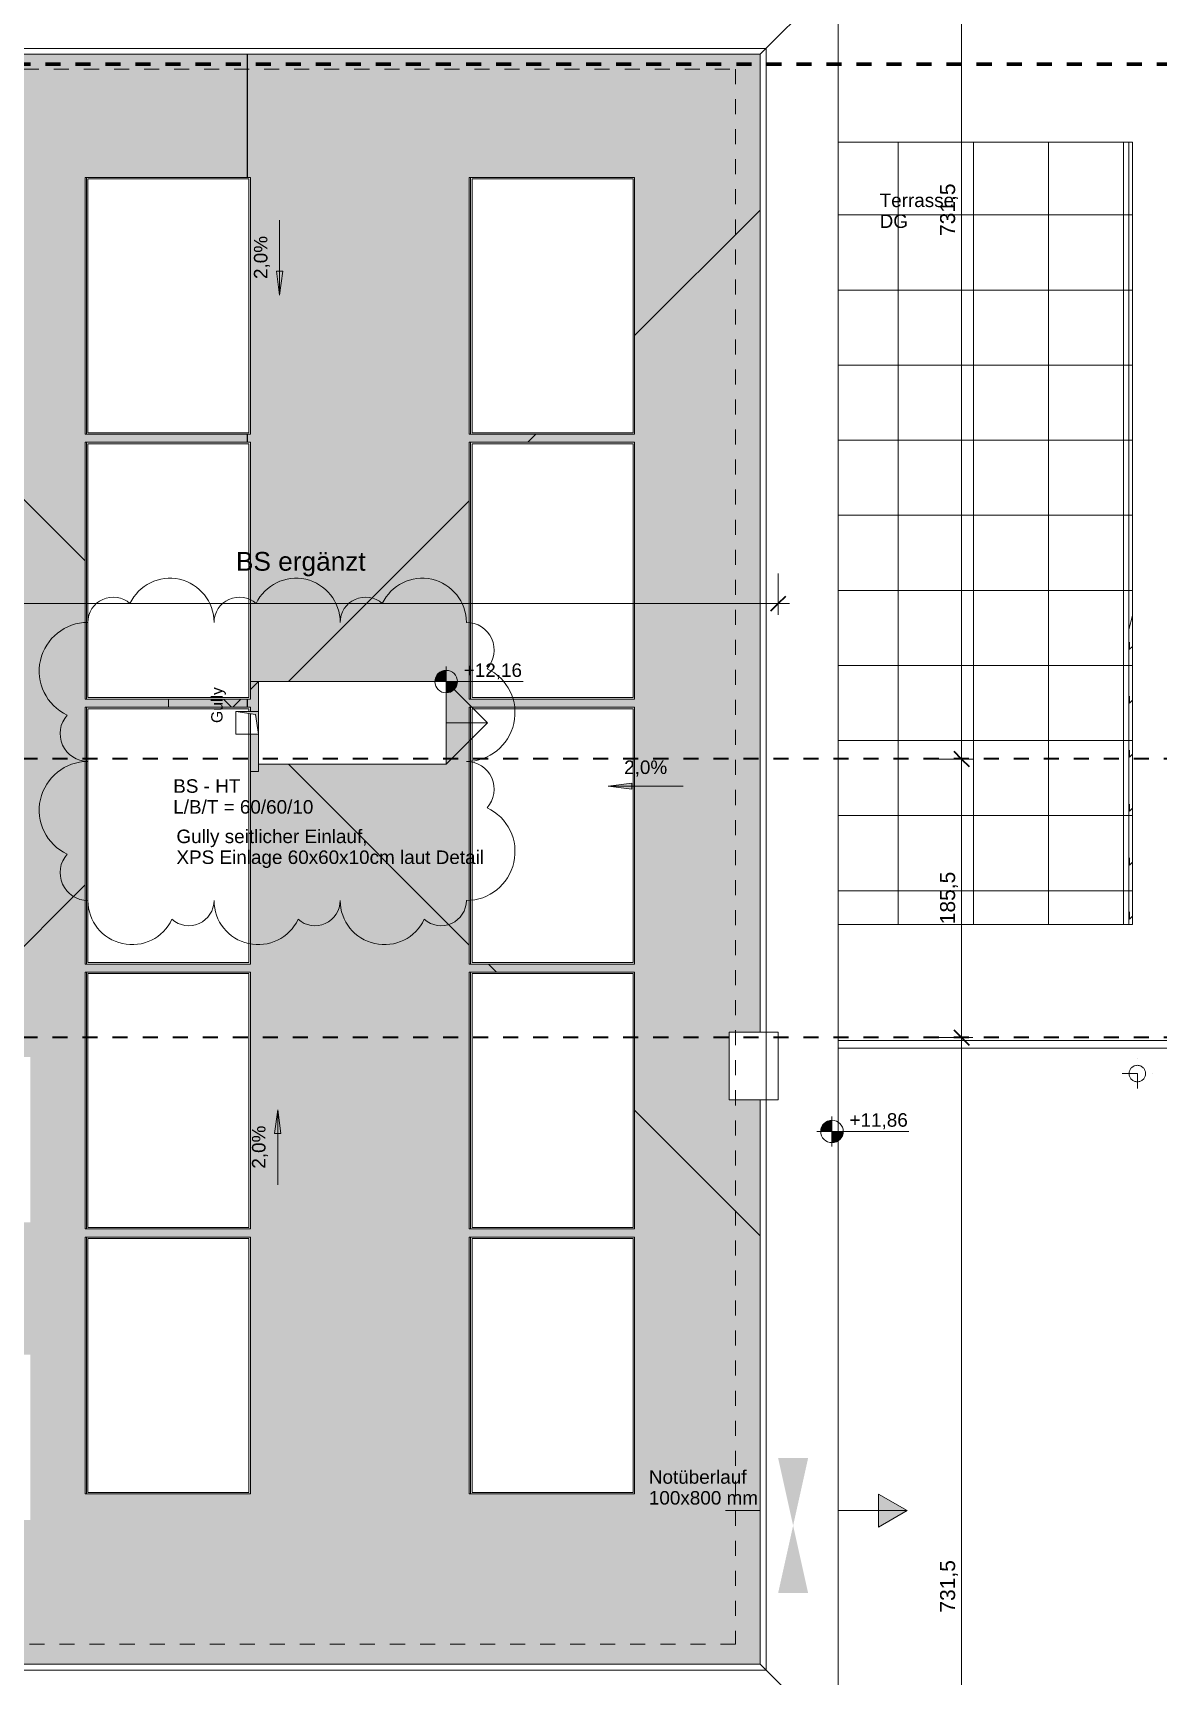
# Model space of a CAD drawing. Header units: metres. Extents: x 3.3 to 48.5, y 58.8 to 100.4.
# Drawn here: x 34.12 to 41.61, y 74.14 to 85.08 of the extents above; entities that cross this region are included whole.
import ezdxf

# ---------------------------------------------------------------- set-up
doc = ezdxf.new("R2010")
doc.units = ezdxf.units.M
for name, pattern in [('Achse', [0.009, 0.005, -0.002, 0, -0.002]), ('Strich Punkt', [0.015875, 0.00635, -0.004763, 0, -0.004763]), ('Strich Punkt Mittel', [0.015875, 0.00635, -0.004763, 0, -0.004763]), ('Verdeckt', [0.003, 0.002, -0.001]), ('Verdeckt Unten', [0.005, 0.003, -0.002])]:
    doc.linetypes.add(name, pattern=pattern)
for name, color, linetype, lineweight in [('A-DETL-GENF_', 92, 'Continuous', 13), ('A-ROOF-PATT', 132, 'Continuous', 13), ('A_2D', 7, 'Continuous', 5), ('A_Bemassung-50_', 4, 'Continuous', 9), ('A_Bemassung_', 4, 'Continuous', 9), ('A_Beschriftung_', 7, 'Continuous', 9), ('A_Bodenschlitz', 7, 'Continuous', 5), ('A_Dach', 7, 'Continuous', 13), ('A_Decken', 8, 'Continuous', 13), ('A_Durchbruch_', 7, 'Continuous', 5), ('A_Gelaender', 7, 'Continuous', 13), ('A_Raeume', 7, 'Continuous', 13), ('A_Raeume_', 7, 'Continuous', 5), ('A_Raster_', 1, 'Continuous', 9), ('A_Waende', 7, 'Continuous', 13), ('G-ANNO-DIMS_', 111, 'Continuous', 9), ('G-ANNO-REVC-IDEN_', 71, 'Continuous', 9), ('G-ANNO-REVC_', 71, 'Continuous', 9), ('G-ANNO-SYMB_', 111, 'Continuous', 9), ('P-PIPE', 3, 'Continuous', 5), ('P-PIPE-CNTR', 3, 'Continuous', 5), ('Text', 250, 'Continuous', 9)]:
    doc.layers.add(name, color=color, linetype=linetype, lineweight=lineweight)
doc.styles.add('Arial_1', font='arial.ttf', dxfattribs={"height": 0.09})
doc.styles.add('Arial_3', font='arial.ttf', dxfattribs={"height": 0.1})
doc.styles.add('Arial_4', font='arial.ttf', dxfattribs={"height": 0.075})
doc.styles.add('Arial_5', font='arial.ttf', dxfattribs={"height": 0.125})
doc.dimstyles.new('WGA-Bemaßung', dxfattribs={"dimscale": 0.3048, "dimtxt": 0.102026, "dimasz": 0.328084, "dimexe": 0.246063, "dimexo": 0.0625, "dimgap": 0.04101, "dimtad": 1, "dimdec": 1, "dimlfac": 100, "dimrnd": 0.5, "dimdsep": 46, "dimtxsty": 'Arial_3', "dimblk1": 'OBLIQUE', "dimblk2": 'OBLIQUE', "dimsah": 1, "dimcen": 0.09, "dimdle": 0.246063, "dimazin": 2, "dimtfac": 1, "dimtdec": 4, "dimtix": 1, "dimtmove": 0, "dimatfit": 3, "dimfxl": 0.656168, "dimfxlon": 1, "dimtvp": 1, "dimtolj": 1, "dimtzin": 0, "dimarcsym": 2})
pattern_1 = [(228.007, (0.18288, 0.31209), (-2.0318916186, -2.2854183216), [0.03417, -3.383]), (184.969, (0.16002, 0.28669), (3.0484561691, 0.2540019391), [0.05864, -5.805]), (132.516, (0.1016, 0.28162), (2.5403073697, -2.7937891523), [0.04134, -4.093]), (267.273, (0.00254, 0.21813), (0.253996185, 5.0786668393), [0.05339, -5.286]), (292.838, (0, 0.1648), (-1.2698527249, 3.0470029274), [0.05235, -5.183]), (357.274, (0.02032, 0.11655), (-5.07967014, 0.2539551053), [0.0534, -5.287]), (37.689, (0.07366, 0.11401), (-3.3023081407, -2.5397638277), [0.07061, -6.991]), (72.252, (0.12954, 0.15718), (1.778005175, 5.5869097272), [0.06666, -6.599]), (121.435, (0.14986, 0.22067), (-2.0322483687, 3.3017026713), [0.05357, -5.304]), (175.237, (0.12192, 0.26638), (2.793562267, -0.253928434), [0.06117, -2.997]), (222.392, (0.06096, 0.27146), (-3.04766884196, -2.7931589737), [0.0791, -7.831]), (138.82, (0.254, 0.21559), (-1.777671267, 1.5233964025), [0.027, -2.673]), (171.471, (0.23368, 0.23336), (3.3021888525, -0.5079247348), [0.05137, -5.085]), (224.994, (0.18288, 0.24098), (1.7e-06, -0.25395033), [0.03592, -0.32326]), (203.194, (0.1651, 0.27146), (1.269649148, 0.507732472), [0.01934, -1.915]), (291.805, (0.14732, 0.26384), (-0.25399169, 0.761853061), [0.02735, -1.34]), (30.959, (0.15748, 0.23844), (0.762001806, 0.507900117), [0.04443, -1.437]), (161.569, (0.19558, 0.2613), (0.50799946, -0.25394648), [0.03213, -0.77107]), (16.386, (0, 0.26384), (2.5402409495, 0.7618958376), [0.04501, -4.456]), (70.343, (0.04318, 0.27654), (-1.0158409634, -2.7930526678), [0.03775, -3.738]), (293.203, (0.19558, 0.31209), (-0.507931902, 1.269569378), [0.03868, -1.895]), (343.614, (0.21082, 0.27654), (-2.5402409495, 0.7618958376), [0.04501, -4.456]), (339.448, (0, 0.10639), (-1.269562447, 0.507723815), [0.0434, -2.127]), (294.779, (0.04064, 0.09115), (-1.270170545, 2.793875891), [0.03636, -3.6]), (66.797, (0.19812, 0.05814), (0.507931902, 1.269569378), [0.03868, -1.895]), (17.351, (0.21336, 0.09369), (-3.3023008244, -1.015905403), [0.04258, -4.215]), (69.44, (0.07366, 0.05814), (-0.507910437, -1.269488031), [0.0217, -2.148]), (101.312, (0.18288, 0.05814), (-0.25401686, 1.015909677), [0.01295, -1.282]), (165.966, (0.18034, 0.07084), (0.762001095, -0.25395347), [0.05236, -0.99489]), (186.008, (0.12954, 0.08353), (2.540368142, 0.2539986755), [0.04853, -4.804]), (303.695, (0.15748, 0.21559), (-0.25399657, 0.50789492), [0.03663, -0.87906]), (353.159, (0.1778, 0.18511), (4.3182463913, -0.5078916343), [0.06396, -6.332]), (60.941, (0.2413, 0.1775), (-1.015812906, -1.777341202), [0.02615, -2.589]), (90, (0.254, 0.20035), (-0.254, 0.25395), [0.01524, -0.23871]), (120.261, (0.12446, 0.09115), (1.015775651, -1.7772852853), [0.03528, -3.493]), (48.007, (0.10668, 0.12163), (2.0318916186, 2.2854183216), [0.06834, -3.349]), (0, (0.1524, 0.17242), (0.254, 0.25395), [0.06604, -0.18796]), (325.31, (0.21844, 0.17242), (-2.5398141737, 1.7775269018), [0.04016, -3.976]), (254.052, (0.25146, 0.14956), (-0.253856876, -1.015327533), [0.03698, -1.812]), (207.641, (0.2413, 0.11401), (-4.8256903689, -2.5392983613), [0.06021, -5.961]), (175.427, (0.18796, 0.08607), (-3.3022641056, 0.2539653403), [0.0637, -6.307])]

# ---------------------------------------------------------------- blocks, each defined once
blk = doc.blocks.new('Typ des oberen Holms - Oberer Geländerholm_Innen_-3634387-263_PP_DDS_BT1')
at = {"layer": 'A_Gelaender', "lineweight": 5}
for p, q in [((39.483, 78.37), (42.433, 78.37)), ((42.433, 78.37), (42.433, 78.32)), ((42.433, 78.32), (39.483, 78.32))]:
    blk.add_line(p, q, dxfattribs=at)
blk = doc.blocks.new('Typ des oberen Holms - Oberer Geländerholm_Innen_-V9-263_PP_DDS_BT1')
at = {"layer": 'A_Gelaender', "lineweight": 5}
for p, q in [((39.483, 78.37), (42.433, 78.37)), ((42.433, 78.37), (42.433, 78.32)), ((39.483, 78.32), (42.433, 78.32))]:
    blk.add_line(p, q, dxfattribs=at)
blk = doc.blocks.new('Allg_Sollarkollektor - Allg_Sollarkollektor-8320967-263_PP_DDS_BT1')
at = {"layer": 'A_2D', "lineweight": 13}
for p, q in [((-0.855, 0.555), (-0.855, -0.537)), ((0.855, 0.555), (-0.855, 0.555)), ((0.855, -0.537), (0.855, 0.555)), ((-0.845, 0.545), (-0.845, -0.527)), ((0.845, 0.545), (-0.845, 0.545)), ((-0.845, 0.545), (0.845, 0.545)), ((-0.845, -0.527), (-0.845, 0.545)), ((0.845, -0.527), (0.845, 0.545)), ((0.845, 0.545), (0.845, -0.527)), ((-0.855, -0.537), (0.855, -0.537)), ((-0.855, -0.537), (-0.855, -0.546)), ((0.855, -0.546), (-0.855, -0.546)), ((-0.845, -0.527), (0.845, -0.527)), ((0.845, -0.527), (-0.845, -0.527)), ((0.855, -0.537), (0.855, -0.546))]:
    blk.add_line(p, q, dxfattribs=at)
blk = doc.blocks.new('Basiswand _ Attika_BLE_0340_0100 - ___-7444911-263_PP_DDS_BT1')
at = {"layer": 'A_Waende'}
for q in [(11.363, 74.218), (39.483, 73.698)]:
    blk.add_line((38.963, 74.218), q, dxfattribs=at)
blk = doc.blocks.new('Basiswand _ Attika_BLE_0340_0100 - ___-7444921-263_PP_DDS_BT1')
at = {"layer": 'A_Waende'}
for p, q in [((38.963, 84.938), (39.483, 85.458)), ((39.483, 85.458), (39.483, 73.698)), ((38.963, 84.938), (38.963, 78.425)), ((38.963, 77.975), (38.963, 74.218)), ((39.483, 73.698), (38.963, 74.218))]:
    blk.add_line(p, q, dxfattribs=at)
blk = doc.blocks.new('Basiswand _ Attika_BLE_0340_0100 - ___-7444952-263_PP_DDS_BT1')
at = {"layer": 'A_Waende'}
for p in [(39.483, 85.458), (11.363, 84.938)]:
    blk.add_line(p, (38.963, 84.938), dxfattribs=at)
blk = doc.blocks.new('Allg_Bodendurchbruch_Schatten - Bodendurchbruch_Schatten-V19-263_PP_DDS_BT1')
at = {"layer": 'A-DETL-GENF_'}
blk.add_hatch(color=256, dxfattribs=at).paths.add_polyline_path([(0.075, 0.075), (-0.075, 0.075), (-0.075, -0.075), (-0.056, 0.056), (0.059, 0.073)])
for p, q in [((0.075, 0.075), (-0.075, 0.075)), ((-0.075, 0.075), (-0.075, -0.075)), ((-0.075, -0.075), (-0.056, 0.056)), ((-0.056, 0.056), (0.075, 0.075))]:
    blk.add_line(p, q, dxfattribs=at)
at = {"layer": 'A_2D', "lineweight": 13}
for p, q in [((-0.075, -0.075), (-0.075, 0.075)), ((-0.075, 0.075), (0.075, 0.075)), ((0.075, 0.075), (0.075, -0.075)), ((0.075, -0.075), (-0.075, -0.075))]:
    blk.add_line(p, q, dxfattribs=at)
at = {"layer": 'A_Durchbruch_'}
for p, q in [((0.075, 0.075), (-0.075, 0.075)), ((-0.075, 0.075), (-0.075, -0.075)), ((0.075, -0.075), (0.075, 0.075)), ((-0.075, -0.075), (0.075, -0.075))]:
    blk.add_line(p, q, dxfattribs=at)
blk = doc.blocks.new('Allg_Sollarkollektor - Allg_Sollarkollektor-V24-263_PP_DDS_BT1')
at = {"layer": 'A_2D', "lineweight": 13}
for p, q in [((-0.855, 0.555), (-0.855, -0.537)), ((-0.826, 0.555), (-0.855, 0.555)), ((0.855, 0.555), (-0.812, 0.555)), ((0.855, -0.537), (0.855, 0.555)), ((-0.845, 0.545), (-0.845, -0.527)), ((-0.826, 0.545), (-0.845, 0.545)), ((-0.845, 0.545), (-0.826, 0.545)), ((-0.845, -0.527), (-0.845, 0.545)), ((0.845, 0.545), (-0.813, 0.545)), ((-0.813, 0.545), (0.845, 0.545)), ((0.845, -0.527), (0.845, 0.545)), ((0.845, 0.545), (0.845, -0.527)), ((-0.855, -0.537), (0.855, -0.537)), ((-0.855, -0.537), (-0.855, -0.546)), ((0.855, -0.546), (-0.855, -0.546)), ((-0.845, -0.527), (0.845, -0.527)), ((0.845, -0.527), (-0.845, -0.527)), ((0.855, -0.537), (0.855, -0.546))]:
    blk.add_line(p, q, dxfattribs=at)
blk = doc.blocks.new('Allg_WD_rechteckig - Bau-11864576-263_PP_DDS_BT1')
at = {"layer": 'A-DETL-GENF_'}
for points in [[(0.125, 0.08), (0.125, -0.1), (0.575, 0), (0.125, 0.1)], [(0.575, 0), (1.025, -0.1), (1.025, 0.1), (0.737, 0.036)]]:
    blk.add_hatch(color=256, dxfattribs=at).paths.add_polyline_path(points)
blk = doc.blocks.new('Allg_Notueberlauf_rechteckig1 - Allg_Notueberlauf_rechteckig 100x600-10978406-263_PP_DDS_BT1')
at = {"layer": 'A-DETL-GENF_'}
blk.add_hatch(color=256, dxfattribs=at).paths.add_polyline_path([(39.752, 75.13), (39.943, 75.24), (39.752, 75.35)])
for p, q in [((39.752, 75.13), (39.752, 75.35)), ((39.752, 75.35), (39.943, 75.24)), ((38.732, 75.24), (38.963, 75.24)), ((39.483, 75.24), (39.943, 75.24)), ((39.943, 75.24), (39.752, 75.13))]:
    blk.add_line(p, q, dxfattribs=at)
blk = doc.blocks.new('Allg_BS - HKLS-V40-263_PP_DDS_BT1')
at = {"layer": 'A_Bodenschlitz'}
for p, q in [((0.247, 0.178), (0.301, 0.232)), ((0.247, 0.232), (0.301, 0.232)), ((-0.299, 0.061), (-0.299, 0.115)), ((0.13, 0.061), (0.184, 0.115)), ((0.301, -0.318), (0.301, -0.368)), ((0.301, -0.368), (0.247, -0.368))]:
    blk.add_line(p, q, dxfattribs=at)
blk = doc.blocks.new('Höhenkoten - 018-55641-263_PP_DDS_BT1')
at = {"layer": 'G-ANNO-DIMS_'}
h = blk.add_hatch(color=256, dxfattribs=at)
edge = h.paths.add_edge_path()
edge.add_line((0, 0), (0, -0.0015))
edge.add_arc((0, 0), 0.0015, 180, 270, ccw=False)
edge.add_line((-0.0015, 0), (0, 0))
h = blk.add_hatch(color=256, dxfattribs=at)
edge = h.paths.add_edge_path()
edge.add_line((0, 0), (0, 0.0015))
edge.add_arc((0, 0), 0.0015, 0, 90, ccw=False)
edge.add_line((0.0015, 0), (0, 0))
for p, q in [((-0.002, 0), (0.01024, 0)), ((0, 0), (0, 0.002)), ((0, 0), (0, -0.002))]:
    blk.add_line(p, q, dxfattribs=at)
blk.add_circle((0, 0), 0.0015, dxfattribs=at)
blk = doc.blocks.new('DIMBLOCK18-263_PP_DDS_BT1')
at = {"layer": 'A_Bemassung-50_', "transparency": 16777216}
for p, q in [((40.304, 78.39), (40.104, 78.39)), ((40.304, 71.003), (40.304, 78.39)), ((40.304, 78.39), (40.379, 78.39)), ((40.304, 71.078), (40.104, 71.078)), ((40.304, 71.078), (40.379, 71.078))]:
    blk.add_line(p, q, dxfattribs=at)
at = {"layer": 'A_Bemassung-50_', "lineweight": 35, "transparency": 16777216}
for p, q in [((40.304, 78.39), (40.254, 78.44)), ((40.304, 78.39), (40.354, 78.34)), ((40.304, 71.078), (40.254, 71.128)), ((40.304, 71.078), (40.354, 71.028))]:
    blk.add_line(p, q, dxfattribs=at)
at = {"layer": 'A_Bemassung-50_', "color": 0, "transparency": 16777216, "insert": (40.161, 74.561), "char_height": 0.1, "width": 0.41627, "attachment_point": 1, "rotation": 90, "line_spacing_factor": 0.941778, "style": 'Arial_3'}
blk.add_mtext('731,5', dxfattribs=at)
blk = doc.blocks.new('_Oblique')
at = {"color": 0, "linetype": 'ByBlock', "lineweight": -2}
blk.add_line((-0.5, -0.5), (0.5, 0.5), dxfattribs=at)
blk = doc.blocks.new('DIMBLOCK19-263_PP_DDS_BT1')
at = {"layer": 'A_Bemassung-50_', "transparency": 16777216}
for p, q in [((40.304, 80.245), (40.104, 80.245)), ((40.304, 78.39), (40.304, 80.245)), ((40.304, 80.245), (40.379, 80.245)), ((40.304, 78.39), (40.104, 78.39)), ((40.304, 78.39), (40.379, 78.39))]:
    blk.add_line(p, q, dxfattribs=at)
at = {"layer": 'A_Bemassung-50_', "lineweight": 35, "transparency": 16777216}
for p, q in [((40.304, 80.245), (40.254, 80.295)), ((40.304, 80.245), (40.354, 80.195)), ((40.304, 78.39), (40.254, 78.44)), ((40.304, 78.39), (40.354, 78.34))]:
    blk.add_line(p, q, dxfattribs=at)
at = {"layer": 'A_Bemassung-50_', "color": 0, "transparency": 16777216, "insert": (40.161, 79.145), "char_height": 0.1, "width": 0.41627, "attachment_point": 1, "rotation": 90, "line_spacing_factor": 0.941778, "style": 'Arial_3'}
blk.add_mtext('185,5', dxfattribs=at)
blk = doc.blocks.new('DIMBLOCK20-263_PP_DDS_BT1')
at = {"layer": 'A_Bemassung-50_', "transparency": 16777216}
for p, q in [((40.304, 87.558), (40.104, 87.558)), ((40.304, 80.245), (40.304, 87.633)), ((40.304, 87.558), (40.379, 87.558)), ((40.304, 80.245), (40.104, 80.245)), ((40.304, 80.245), (40.379, 80.245))]:
    blk.add_line(p, q, dxfattribs=at)
at = {"layer": 'A_Bemassung-50_', "lineweight": 35, "transparency": 16777216}
for p, q in [((40.304, 87.558), (40.254, 87.608)), ((40.304, 87.558), (40.354, 87.508)), ((40.304, 80.245), (40.254, 80.295)), ((40.304, 80.245), (40.354, 80.195))]:
    blk.add_line(p, q, dxfattribs=at)
at = {"layer": 'A_Bemassung-50_', "color": 0, "transparency": 16777216, "insert": (40.161, 83.728), "char_height": 0.1, "width": 0.41627, "attachment_point": 1, "rotation": 90, "line_spacing_factor": 0.941778, "style": 'Arial_3'}
blk.add_mtext('731,5', dxfattribs=at)
blk = doc.blocks.new('DIMBLOCK34-263_PP_DDS_BT1')
at = {"layer": 'A_Bemassung-50_', "transparency": 16777216}
for p, q in [((21.908, 81.28), (21.908, 81.48)), ((39.083, 81.28), (39.083, 81.48)), ((21.908, 81.28), (39.158, 81.28)), ((21.908, 81.28), (21.908, 81.205)), ((39.083, 81.28), (39.083, 81.205))]:
    blk.add_line(p, q, dxfattribs=at)
at = {"layer": 'A_Bemassung-50_', "lineweight": 35, "transparency": 16777216}
for p, q in [((21.908, 81.28), (21.958, 81.33)), ((39.083, 81.28), (39.133, 81.33)), ((21.908, 81.28), (21.858, 81.23)), ((39.083, 81.28), (39.033, 81.23))]:
    blk.add_line(p, q, dxfattribs=at)
at = {"layer": 'A_Bemassung-50_', "color": 0, "transparency": 16777216, "insert": (30.283, 81.423), "char_height": 0.1, "width": 0.50856, "attachment_point": 1, "line_spacing_factor": 0.941778, "style": 'Arial_3'}
blk.add_mtext('1717,5', dxfattribs=at)
blk = doc.blocks.new('Family - ___-11922519-263_PP_DDS_BT1')
at = {"layer": 'G-ANNO-REVC_'}
for centre, radius, start, end in [((35.033, 81.155), 0.294, 0, 154.7912), ((35.873, 81.155), 0.294, 0, 154.7912), ((36.713, 81.155), 0.294, 0, 154.7912), ((34.655, 81.155), 0.168, 48.1897, 180), ((35.495, 81.155), 0.168, 48.1897, 180), ((36.335, 81.155), 0.168, 48.1897, 180), ((34.487, 80.831), 0.324, 90, 244.7912), ((37.007, 80.97), 0.185, 318.1897, 90), ((37.007, 80.553), 0.324, 270, 64.7912), ((34.487, 80.414), 0.185, 138.1897, 270), ((34.487, 79.905), 0.324, 90, 244.7912), ((37.007, 80.044), 0.185, 318.1897, 90), ((37.007, 79.627), 0.324, 270, 64.7912), ((34.487, 79.488), 0.185, 138.1897, 270), ((34.781, 79.303), 0.294, 180, 334.7912), ((35.159, 79.303), 0.168, 228.1897, 0), ((35.621, 79.303), 0.294, 180, 334.7912), ((35.999, 79.303), 0.168, 228.1897, 0), ((36.461, 79.303), 0.294, 180, 334.7912), ((36.839, 79.303), 0.168, 228.1897, 0)]:
    blk.add_arc(centre, radius, start, end, dxfattribs=at)

msp = doc.modelspace()

# ---------------------------------------------------------------- hatches: boundary and pattern name
at = {"layer": 'A-DETL-GENF_', "lineweight": 5}
h = msp.add_hatch(dxfattribs=at)
h.set_pattern_fill('FP_23', color=252, style=0, pattern_type=2)
h.set_pattern_definition([(90, (-0.11733, 0.368), (-0.5, 0), []), (180, (-0.11733, 0.368), (-1e-16, -0.5), [])])
h.paths.add_polyline_path([(16.6991, 71.718), (21.6909, 71.718), (21.6909, 73.698), (16.4909, 73.698), (16.4909, 71.718)])
h.paths.add_polyline_path([(34.3744, 71.718), (34.9382, 71.718), (34.9382, 73.698), (29.7382, 73.698), (29.7382, 71.718), (33.6674, 71.718)])
h.paths.add_polyline_path([(10.3359, 78.667), (10.8427, 78.667), (10.8427, 83.868), (8.8827, 83.868), (8.8827, 78.667), (9.5279, 78.667)])
h.paths.add_polyline_path([(39.4827, 79.143), (41.4427, 79.143), (41.4427, 84.3537), (39.4827, 84.3537), (39.4827, 79.318)])
h.paths.add_polyline_path([(22.5319, 85.456), (27.9077, 85.456), (27.9077, 87.488), (22.4177, 87.488), (22.4177, 85.456)])
h.paths.add_polyline_path([(22.4377, 86.888), (22.4377, 87.088), (22.6377, 87.088), (22.4627, 87.063), (22.4422, 86.9194)])
at = {"layer": 'A-ROOF-PATT', "lineweight": 5}
h = msp.add_hatch(dxfattribs=at)
h.set_pattern_fill('FP_11', color=256, style=0, pattern_type=2)
h.set_pattern_definition([(228.018, (0.1711, 0.254), (-2.0314528123, -2.2858083747), [0.03417, -3.383]), (184.971, (0.14824, 0.2286), (3.0474510622, 0.2540216987), [0.05863, -5.804]), (132.505, (0.08983, 0.22352), (2.5397709538, -2.7942768048), [0.04134, -4.093]), (267.274, (-0.00921, 0.16002), (0.2539551053, 5.07967014), [0.0534, -5.287]), (292.83, (-0.01175, 0.10668), (-1.2698152688, 3.0481018627), [0.05236, -5.184]), (357.273, (0.00857, 0.05842), (-5.0786668393, 0.253996185), [0.05339, -5.286]), (37.7, (0.0619, 0.05588), (-3.301035372, -2.5397783393), [0.07061, -6.99]), (72.259, (0.11777, 0.09906), (1.7776368311, 5.5880763064), [0.06667, -6.6]), (121.425, (0.13808, 0.16256), (-2.0316720819, 3.3020573153), [0.05358, -5.304]), (175.235, (0.11015, 0.20828), (2.7935534013, -0.254025948), [0.06116, -2.997]), (222.403, (0.0492, 0.21336), (-3.0471325378, -2.7937440326), [0.0791, -7.831]), (138.808, (0.2422, 0.15748), (-1.7773521685, 1.5237686836), [0.027, -2.673]), (171.468, (0.22189, 0.17526), (3.3011733199, -0.5079492745), [0.05136, -5.084]), (225.006, (0.1711, 0.18288), (5.4e-06, -0.25399983), [0.03592, -0.32326]), (203.203, (0.15332, 0.21336), (1.269569378, 0.507931902), [0.01934, -1.915]), (291.797, (0.13555, 0.20574), (-0.253942868, 0.76200551), [0.02736, -1.34]), (30.969, (0.1457, 0.18034), (0.761847982, 0.508005658), [0.04443, -1.436]), (161.562, (0.1838, 0.2032), (0.50789886, -0.25399589), [0.03212, -0.77095]), (16.393, (-0.01175, 0.20574), (2.539188499, 0.7619239566), [0.045, -4.455]), (70.35, (0.03143, 0.21844), (-1.015826576, -2.7941218824), [0.03776, -3.738]), (293.194, (0.1838, 0.254), (-0.507732472, 1.269649148), [0.03869, -1.896]), (343.607, (0.19903, 0.21844), (-2.539188499, 0.7619239566), [0.045, -4.455]), (339.44, (-0.01175, 0.04826), (-1.269488031, 0.507910437), [0.0434, -2.126]), (294.771, (0.02889, 0.03302), (-1.269780434, 2.794053213), [0.03637, -3.6]), (66.806, (0.18634, 0), (0.507732472, 1.269649148), [0.03869, -1.896]), (17.357, (0.20157, 0.03556), (-3.3012399564, -1.015952889), [0.04257, -4.214]), (69.448, (0.0619, 0), (-0.507723815, -1.269562447), [0.0217, -2.148]), (101.308, (0.1711, 0), (-0.25393613, 1.015929369), [0.01295, -1.282]), (165.961, (0.16856, 0.0127), (0.761850388, -0.25399813), [0.05235, -0.99472]), (186.01, (0.11777, 0.0254), (2.5393647706, 0.2539826489), [0.04852, -4.803]), (303.685, (0.1457, 0.15748), (-0.253946744, 0.50799749), [0.03663, -0.87912]), (353.156, (0.16602, 0.127), (4.3172269179, -0.50799857), [0.06394, -6.33]), (60.95, (0.22951, 0.11938), (-1.016019282, -1.77837494), [0.02615, -2.589]), (90, (0.2422, 0.14224), (-0.25395, 0.254), [0.01524, -0.23876]), (120.251, (0.11269, 0.03302), (1.0159692298, -1.7783263712), [0.03528, -3.493]), (48.018, (0.09491, 0.0635), (2.0314528123, 2.2858083747), [0.06834, -3.349]), (0, (0.14062, 0.1143), (0.25395, 0.254), [0.06603, -0.18792]), (325.299, (0.20665, 0.1143), (-2.5394728662, 1.7780144784), [0.04016, -3.975]), (254.058, (0.23966, 0.09144), (-0.25403483, -1.016312904), [0.03698, -1.812]), (207.651, (0.22951, 0.05588), (-4.8252471042, -2.5401405645), [0.06021, -5.96]), (175.425, (0.17618, 0.02794), (-3.3012584247, 0.2540008469), [0.06369, -6.305])])
h.paths.add_polyline_path([(29.5027, 74.4405), (30.2404, 75.1782), (29.5027, 75.1782), (29.5027, 74.7458)])
h.paths.add_polyline_path([(30.5755, 75.5133), (30.6296, 75.5674), (30.6296, 76.2787), (31.3409, 76.2787), (32.222, 77.1598), (30.6296, 77.1598), (30.6296, 78.2604), (32.3396, 78.2604), (32.3396, 77.2774), (32.3937, 77.3316), (32.3937, 78.2604), (33.3225, 78.2604), (34.4685, 79.4063), (34.4685, 80.5899), (35.4433, 80.5899), (35.3891, 80.644), (34.4685, 80.644), (34.4685, 81.5647), (33.7191, 82.3141), (33.7191, 80.644), (32.6185, 80.644), (32.6185, 82.354), (33.6791, 82.354), (33.625, 82.4081), (32.6185, 82.4081), (32.6185, 83.4146), (31.0952, 84.938), (28.7602, 84.938), (29.5027, 84.1955), (29.5027, 84.1181), (29.7377, 84.1181), (29.7377, 82.4081), (29.5027, 82.4081), (29.5027, 78.4255), (30.1277, 78.4255), (30.1277, 77.8755), (29.5027, 77.8755), (29.5027, 76.2787), (30.5755, 76.2787), (30.5755, 75.7197)])
h.paths.add_polyline_path([(30.8393, 78.8799), (30.6279, 78.8799), (30.6279, 80.5899), (31.7284, 80.5899), (31.7284, 78.8799), (31.1928, 78.8799)])
h.paths.add_polyline_path([(33.7094, 78.8799), (32.6185, 78.8799), (32.6185, 80.5899), (33.7191, 80.5899), (33.7191, 78.8799)])
h.paths.add_polyline_path([(31.5463, 80.644), (30.6279, 80.644), (30.6279, 82.354), (31.7284, 82.354), (31.7284, 80.644), (31.7188, 80.644)])
h.paths.add_polyline_path([(31.7188, 82.4081), (30.6279, 82.4081), (30.6279, 84.1181), (31.7284, 84.1181), (31.7284, 82.4081)])
h = msp.add_hatch(dxfattribs=at)
h.set_pattern_fill('FP_6', color=256, style=0, pattern_type=2)
h.set_pattern_definition(pattern_1)
h.paths.add_polyline_path([(35.4433, 80.5899), (35.5477, 80.5899), (35.5473, 80.644), (35.3891, 80.644), (35.4349, 80.5983)])
h.paths.add_polyline_path([(34.4685, 81.5647), (34.4685, 82.354), (35.5475, 82.354), (35.5473, 82.4081), (34.4685, 82.4081), (34.4685, 84.1181), (35.5474, 84.1181), (35.5473, 84.938), (31.0952, 84.938), (32.6185, 83.4146), (32.6185, 84.1181), (33.7191, 84.1181), (33.7191, 82.4081), (33.625, 82.4081), (33.6791, 82.354), (33.7191, 82.354), (33.7191, 82.3141), (34.3744, 81.6588)])
h = msp.add_hatch(dxfattribs=at)
h.set_pattern_fill('FP_6', color=256, style=0, pattern_type=2)
h.set_pattern_definition(pattern_1)
h.paths.add_polyline_path([(35.6039, 80.5605), (35.6227, 80.5605), (35.6227, 80.7605), (35.8227, 80.7605), (37.0265, 81.9644), (37.0265, 82.354), (37.4162, 82.354), (37.4703, 82.4081), (37.0265, 82.4081), (37.0265, 84.1181), (38.1271, 84.1181), (38.1271, 83.0649), (38.9627, 83.9005), (38.9627, 84.938), (35.5493, 84.938), (35.5497, 84.1181), (35.569, 84.1181), (35.569, 82.4081), (35.5495, 82.4081), (35.5497, 82.354), (35.569, 82.354), (35.569, 80.644), (35.5497, 80.644), (35.5497, 80.5899), (35.569, 80.5899), (35.569, 80.5605), (35.5816, 80.5605)])
h = msp.add_hatch(dxfattribs=at)
h.set_pattern_fill('FP_4', color=256, style=0, pattern_type=2)
h.set_pattern_definition([(228.018, (0.22302, 0.254), (-2.0314528123, -2.2858083747), [0.03417, -3.383]), (184.971, (0.20016, 0.2286), (3.0474510622, 0.2540216987), [0.05863, -5.804]), (132.505, (0.14175, 0.22352), (2.5397709538, -2.7942768048), [0.04134, -4.093]), (267.274, (0.04271, 0.16002), (0.2539551053, 5.07967014), [0.0534, -5.287]), (292.83, (0.04017, 0.10668), (-1.2698152688, 3.0481018627), [0.05236, -5.184]), (357.273, (0.06049, 0.05842), (-5.0786668393, 0.253996185), [0.05339, -5.286]), (37.7, (0.11382, 0.05588), (-3.301035372, -2.5397783393), [0.07061, -6.99]), (72.259, (0.16969, 0.09906), (1.7776368311, 5.5880763064), [0.06667, -6.6]), (121.425, (0.19, 0.16256), (-2.0316720819, 3.3020573153), [0.05358, -5.304]), (175.235, (0.16207, 0.20828), (2.7935534013, -0.254025948), [0.06116, -2.997]), (222.403, (0.10112, 0.21336), (-3.0471325378, -2.7937440326), [0.0791, -7.831]), (138.808, (0.29412, 0.15748), (-1.7773521685, 1.5237686836), [0.027, -2.673]), (171.468, (0.27381, 0.17526), (3.3011733199, -0.5079492745), [0.05136, -5.084]), (225.006, (0.22302, 0.18288), (5.4e-06, -0.25399983), [0.03592, -0.32326]), (203.203, (0.20524, 0.21336), (1.269569378, 0.507931902), [0.01934, -1.915]), (291.797, (0.18746, 0.20574), (-0.253942868, 0.76200551), [0.02736, -1.34]), (30.969, (0.19762, 0.18034), (0.761847982, 0.508005658), [0.04443, -1.436]), (161.562, (0.23571, 0.2032), (0.50789886, -0.25399589), [0.03212, -0.77095]), (16.393, (0.04017, 0.20574), (2.539188499, 0.7619239566), [0.045, -4.455]), (70.35, (0.08334, 0.21844), (-1.015826576, -2.7941218824), [0.03776, -3.738]), (293.194, (0.23571, 0.254), (-0.507732472, 1.269649148), [0.03869, -1.896]), (343.607, (0.25095, 0.21844), (-2.539188499, 0.7619239566), [0.045, -4.455]), (339.44, (0.04017, 0.04826), (-1.269488031, 0.507910437), [0.0434, -2.126]), (294.771, (0.0808, 0.03302), (-1.269780434, 2.794053213), [0.03637, -3.6]), (66.806, (0.23825, 0), (0.507732472, 1.269649148), [0.03869, -1.896]), (17.357, (0.25349, 0.03556), (-3.3012399564, -1.015952889), [0.04257, -4.214]), (69.448, (0.11382, 0), (-0.507723815, -1.269562447), [0.0217, -2.148]), (101.308, (0.22302, 0), (-0.25393613, 1.015929369), [0.01295, -1.282]), (165.961, (0.22048, 0.0127), (0.761850388, -0.25399813), [0.05235, -0.99472]), (186.01, (0.16969, 0.0254), (2.5393647706, 0.2539826489), [0.04852, -4.803]), (303.685, (0.19762, 0.15748), (-0.253946744, 0.50799749), [0.03663, -0.87912]), (353.156, (0.21794, 0.127), (4.3172269179, -0.50799857), [0.06394, -6.33]), (60.95, (0.28142, 0.11938), (-1.016019282, -1.77837494), [0.02615, -2.589]), (90, (0.29412, 0.14224), (-0.25395, 0.254), [0.01524, -0.23876]), (120.251, (0.16461, 0.03302), (1.0159692298, -1.7783263712), [0.03528, -3.493]), (48.018, (0.14683, 0.0635), (2.0314528123, 2.2858083747), [0.06834, -3.349]), (0, (0.19254, 0.1143), (0.25395, 0.254), [0.06603, -0.18792]), (325.299, (0.25857, 0.1143), (-2.5394728662, 1.7780144784), [0.04016, -3.975]), (254.058, (0.29158, 0.09144), (-0.25403483, -1.016312904), [0.03698, -1.812]), (207.651, (0.28142, 0.05588), (-4.8252471042, -2.5401405645), [0.06021, -5.96]), (175.425, (0.22809, 0.02794), (-3.3012584247, 0.2540008469), [0.06369, -6.305])])
h.paths.add_polyline_path([(38.9627, 77.0705), (38.9627, 77.9755), (38.7577, 77.9755), (38.7577, 78.4255), (38.9627, 78.4255), (38.9627, 83.9005), (38.1271, 83.0649), (38.1271, 82.4081), (37.4703, 82.4081), (37.4162, 82.354), (38.1271, 82.354), (38.1271, 80.644), (37.0265, 80.644), (37.0265, 81.9644), (35.8227, 80.7605), (36.8727, 80.7605), (36.8727, 80.2105), (35.8227, 80.2105), (37.0265, 79.0066), (37.0265, 80.5899), (38.1271, 80.5899), (38.1271, 78.8799), (37.1533, 78.8799), (37.2074, 78.8258), (38.1271, 78.8258), (38.1271, 77.9061), (38.926, 77.1071)])
h = msp.add_hatch(dxfattribs=at)
h.set_pattern_fill('FP_5', color=256, style=0, pattern_type=2)
h.set_pattern_definition([(228.007, (0.18288, 0.26017), (-2.0318916186, -2.2854183216), [0.03417, -3.383]), (184.969, (0.16002, 0.23478), (3.0484561691, 0.2540019391), [0.05864, -5.805]), (132.516, (0.1016, 0.2297), (2.5403073697, -2.7937891523), [0.04134, -4.093]), (267.273, (0.00254, 0.16621), (0.253996185, 5.0786668393), [0.05339, -5.286]), (292.838, (0, 0.11288), (-1.2698527249, 3.0470029274), [0.05235, -5.183]), (357.274, (0.02032, 0.06463), (-5.07967014, 0.2539551053), [0.0534, -5.287]), (37.689, (0.07366, 0.06209), (-3.3023081407, -2.5397638277), [0.07061, -6.991]), (72.252, (0.12954, 0.10526), (1.778005175, 5.5869097272), [0.06666, -6.599]), (121.435, (0.14986, 0.16875), (-2.0322483687, 3.3017026713), [0.05357, -5.304]), (175.237, (0.12192, 0.21446), (2.793562267, -0.253928434), [0.06117, -2.997]), (222.392, (0.06096, 0.21954), (-3.04766884196, -2.7931589737), [0.0791, -7.831]), (138.82, (0.254, 0.16367), (-1.777671267, 1.5233964025), [0.027, -2.673]), (171.471, (0.23368, 0.18145), (3.3021888525, -0.5079247348), [0.05137, -5.085]), (224.994, (0.18288, 0.18907), (1.7e-06, -0.25395033), [0.03592, -0.32326]), (203.194, (0.1651, 0.21954), (1.269649148, 0.507732472), [0.01934, -1.915]), (291.805, (0.14732, 0.21192), (-0.25399169, 0.761853061), [0.02735, -1.34]), (30.959, (0.15748, 0.18653), (0.762001806, 0.507900117), [0.04443, -1.437]), (161.569, (0.19558, 0.20938), (0.50799946, -0.25394648), [0.03213, -0.77107]), (16.386, (0, 0.21192), (2.5402409495, 0.7618958376), [0.04501, -4.456]), (70.343, (0.04318, 0.22462), (-1.0158409634, -2.7930526678), [0.03775, -3.738]), (293.203, (0.19558, 0.26017), (-0.507931902, 1.269569378), [0.03868, -1.895]), (343.614, (0.21082, 0.22462), (-2.5402409495, 0.7618958376), [0.04501, -4.456]), (339.448, (0, 0.05447), (-1.269562447, 0.507723815), [0.0434, -2.127]), (294.779, (0.04064, 0.03924), (-1.270170545, 2.793875891), [0.03636, -3.6]), (66.797, (0.19812, 0.00622), (0.507931902, 1.269569378), [0.03868, -1.895]), (17.351, (0.21336, 0.04178), (-3.3023008244, -1.015905403), [0.04258, -4.215]), (69.44, (0.07366, 0.00622), (-0.507910437, -1.269488031), [0.0217, -2.148]), (101.312, (0.18288, 0.00622), (-0.25401686, 1.015909677), [0.01295, -1.282]), (165.966, (0.18034, 0.01892), (0.762001095, -0.25395347), [0.05236, -0.99489]), (186.008, (0.12954, 0.03162), (2.540368142, 0.2539986755), [0.04853, -4.804]), (303.695, (0.15748, 0.16367), (-0.25399657, 0.50789492), [0.03663, -0.87906]), (353.159, (0.1778, 0.1332), (4.3182463913, -0.5078916343), [0.06396, -6.332]), (60.941, (0.2413, 0.12558), (-1.015812906, -1.777341202), [0.02615, -2.589]), (90, (0.254, 0.14843), (-0.254, 0.25395), [0.01524, -0.23871]), (120.261, (0.12446, 0.03924), (1.015775651, -1.7772852853), [0.03528, -3.493]), (48.007, (0.10668, 0.06971), (2.0318916186, 2.2854183216), [0.06834, -3.349]), (0, (0.1524, 0.1205), (0.254, 0.25395), [0.06604, -0.18796]), (325.31, (0.21844, 0.1205), (-2.5398141737, 1.7775269018), [0.04016, -3.976]), (254.052, (0.25146, 0.09764), (-0.253856876, -1.015327533), [0.03698, -1.812]), (207.641, (0.2413, 0.06209), (-4.8256903689, -2.5392983613), [0.06021, -5.961]), (175.427, (0.18796, 0.03416), (-3.3022641056, 0.2539653403), [0.0637, -6.307])])
h.paths.add_polyline_path([(29.7252, 74.218), (38.9627, 74.218), (38.9627, 77.0705), (38.1271, 77.9061), (38.1271, 77.1158), (37.0265, 77.1158), (37.0265, 78.8258), (37.2074, 78.8258), (37.1533, 78.8799), (37.0265, 78.8799), (37.0265, 79.0066), (35.8227, 80.2105), (35.6227, 80.2105), (35.6227, 80.4105), (35.569, 80.4105), (35.569, 78.8799), (34.4685, 78.8799), (34.4685, 79.4063), (33.3225, 78.2604), (34.1037, 78.2604), (34.1037, 77.1598), (32.3937, 77.1598), (32.3937, 77.3316), (32.3396, 77.2774), (32.3396, 77.1598), (32.222, 77.1598), (31.3409, 76.2787), (32.3396, 76.2787), (32.3396, 75.1782), (30.6296, 75.1782), (30.6296, 75.5674), (30.5755, 75.5133), (30.5755, 75.1782), (30.2404, 75.1782), (29.5027, 74.4405), (29.522, 74.4212)])
h.paths.add_polyline_path([(34.0937, 75.1782), (32.3937, 75.1782), (32.3937, 76.2787), (34.1037, 76.2787), (34.1037, 75.1782)])
h.paths.add_polyline_path([(37.9095, 75.3517), (37.0265, 75.3517), (37.0265, 77.0617), (38.1271, 77.0617), (38.1271, 75.3517), (38.1174, 75.3517)])
h.paths.add_polyline_path([(35.5109, 75.3517), (34.4685, 75.3517), (34.4685, 77.0617), (35.569, 77.0617), (35.569, 75.3517), (35.5594, 75.3517)])
h.paths.add_polyline_path([(35.569, 77.1158), (34.4685, 77.1158), (34.4685, 78.8258), (35.569, 78.8258), (35.569, 77.1258)])
at = {"layer": 'A_Decken'}
h = msp.add_hatch(dxfattribs=at)
h.set_pattern_fill('FP_13', color=256, style=0, pattern_type=2)
h.set_pattern_definition([(90, (-0.09123, -0.00825), (-0.17951, 0.17962), [0.04762, -0.31158]), (45.012, (-0.09123, -0.00825), (-0.1795155, 0.1796241), [0.04761, -0.20631]), (134.983, (-0.09123, -0.00825), (-0.1795099, -0.1795872), [0.04762, -0.20633])])
h.paths.add_polyline_path([(41.4177, 81.1071), (41.4427, 81.2004), (41.4427, 84.3537), (41.4177, 84.3537), (41.4177, 81.1747)])
h = msp.add_hatch(dxfattribs=at)
h.set_pattern_fill('FP_18', color=256, style=0, pattern_type=2)
h.set_pattern_definition([(90, (-0.05882, -0.01986), (-0.17957, 0.17962), [0.04762, -0.31158]), (45.001, (-0.05882, -0.01986), (-0.1795729, 0.1796232), [0.04762, -0.20634]), (134.992, (-0.05882, -0.01986), (-0.1795736, -0.17958005), [0.04762, -0.20637])])
h.paths.add_polyline_path([(41.4427, 79.143), (41.4427, 81.2004), (41.4177, 81.1071), (41.4177, 79.143)])
at = {"layer": 'G-ANNO-DIMS_'}
for points in [[(35.7634, 83.3344), (35.7843, 83.4931), (35.7425, 83.4931)], [(37.9505, 80.0643), (38.1092, 80.0434), (38.1092, 80.0852)], [(35.7506, 77.91), (35.7297, 77.7513), (35.7715, 77.7513)]]:
    msp.add_hatch(color=256, dxfattribs=at).paths.add_polyline_path(points)

# ---------------------------------------------------------------- linework, layer by layer
at = {"layer": 'A_2D', "linetype": 'Verdeckt', "lineweight": 13}
for p, q in [((11.461, 84.8389), (38.7985, 84.8389)), ((38.7985, 84.8389), (38.7985, 74.3502)), ((38.7985, 74.3502), (11.461, 74.3502))]:
    msp.add_line(p, q, dxfattribs=at)
at = {"layer": 'A_2D', "lineweight": 13}
for p, q in [((39.4827, 84.3537), (39.4827, 79.143)), ((41.4427, 84.3537), (39.4827, 84.3537)), ((41.4427, 79.143), (41.4427, 84.3537)), ((39.4827, 79.143), (41.4427, 79.143))]:
    msp.add_line(p, q, dxfattribs=at)
at = {"layer": 'A_2D'}
for p, q in [((36.8727, 80.7605), (37.1477, 80.4855)), ((37.1477, 80.4855), (36.8727, 80.2105)), ((37.1477, 80.4855), (36.8727, 80.4855))]:
    msp.add_line(p, q, dxfattribs=at)
at = {"layer": 'A_Dach'}
for p, q in [((35.5473, 84.938), (35.5474, 84.1181)), ((35.5494, 84.1181), (35.5493, 84.938)), ((38.1271, 83.0649), (38.9627, 83.9005)), ((35.5475, 82.4081), (35.5475, 82.354)), ((35.5495, 82.354), (35.5495, 82.4081)), ((37.4162, 82.354), (37.4703, 82.4081)), ((34.4685, 81.5647), (33.7191, 82.3141)), ((35.8227, 80.7605), (37.0265, 81.9644)), ((35.4433, 80.5899), (35.3891, 80.644)), ((35.5477, 80.644), (35.5477, 80.5899)), ((35.5497, 80.5899), (35.5497, 80.644)), ((35.6227, 80.5605), (35.569, 80.5605)), ((35.6227, 80.4105), (35.569, 80.4105)), ((37.0265, 79.0066), (35.8227, 80.2105)), ((33.3225, 78.2604), (34.4685, 79.4063)), ((37.2074, 78.8258), (37.1533, 78.8799)), ((38.9627, 77.0705), (38.1271, 77.9061))]:
    msp.add_line(p, q, dxfattribs=at)
at = {"layer": 'A_Decken'}
for p, q in [((39.4827, 84.3537), (41.4427, 84.3537)), ((41.4177, 84.3537), (41.4177, 79.143)), ((41.4427, 84.3537), (41.4427, 79.143)), ((41.4427, 79.143), (39.4827, 79.143))]:
    msp.add_line(p, q, dxfattribs=at)
at = {"layer": 'A_Decken', "linetype": 'Verdeckt Unten'}
msp.add_line((41.4177, 81.1071), (41.4427, 81.2004), dxfattribs=at)
at = {"layer": 'A_Raeume', "color": 8, "linetype": 'Verdeckt'}
for p, q in [((39.0027, 84.976), (11.3227, 84.976)), ((39.0027, 74.178), (39.0027, 84.976)), ((11.3227, 74.178), (39.0027, 74.178))]:
    msp.add_line(p, q, dxfattribs=at)
at = {"layer": 'A_Raeume_', "flags": 128}
msp.add_lwpolyline([(39.0027, 84.976), (11.3227, 84.976), (11.3227, 74.178), (39.0027, 74.178)], close=True, dxfattribs=at)
at = {"layer": 'A_Raster_', "linetype": 'Strich Punkt Mittel', "lineweight": 35}
for p, q in [((48.1518, 80.2455), (4.7026, 80.2455)), ((48.1518, 78.3905), (4.7026, 78.3905))]:
    msp.add_line(p, q, dxfattribs=at)
at = {"layer": 'A_Waende'}
for p, q in [((35.6227, 80.7605), (36.8727, 80.7605)), ((35.6227, 80.7605), (35.6227, 80.5605)), ((36.8727, 80.7605), (36.8727, 80.2105)), ((35.6227, 80.4105), (35.6227, 80.2105)), ((36.8727, 80.2105), (35.6227, 80.2105)), ((38.7577, 78.4255), (39.0827, 78.4255)), ((38.7577, 78.4255), (38.7577, 77.9755)), ((39.0827, 77.9755), (39.0827, 78.4255)), ((39.0827, 77.9755), (38.7577, 77.9755))]:
    msp.add_line(p, q, dxfattribs=at)
at = {"layer": 'G-ANNO-DIMS_'}
for p, q in [((35.7634, 83.8344), (35.7634, 83.3344)), ((35.7843, 83.4931), (35.7425, 83.4931)), ((35.7425, 83.4931), (35.7634, 83.3344)), ((35.7634, 83.3344), (35.7843, 83.4931)), ((38.1092, 80.0852), (37.9505, 80.0643)), ((37.9505, 80.0643), (38.1092, 80.0434)), ((38.4505, 80.0643), (37.9505, 80.0643)), ((38.1092, 80.0434), (38.1092, 80.0852)), ((35.7506, 77.91), (35.7297, 77.7513)), ((35.7715, 77.7513), (35.7506, 77.91)), ((35.7506, 77.41), (35.7506, 77.91)), ((35.7297, 77.7513), (35.7715, 77.7513)), ((39.4827, 77.7655), (39.4414, 77.7655)), ((39.4827, 77.7781), (39.4827, 77.7655))]:
    msp.add_line(p, q, dxfattribs=at)
at = {"layer": 'G-ANNO-SYMB_', "linetype": 'Achse', "lineweight": 70}
msp.add_line((5.0046, 84.8728), (47.8756, 84.8728), dxfattribs=at)
at = {"layer": 'P-PIPE', "color": 34, "linetype": 'Strich Punkt'}
for start, end in [(90, 180), (180, 270), (0, 90), (270, 0)]:
    msp.add_arc((41.4745, 78.1505), 0.055, start, end, dxfattribs=at)
at = {"layer": 'P-PIPE-CNTR', "color": 34, "linetype": 'Strich Punkt'}
for p, q in [((41.4745, 78.0505), (41.4745, 78.2505)), ((41.3745, 78.1505), (41.5745, 78.1505))]:
    msp.add_line(p, q, dxfattribs=at)

# ---------------------------------------------------------------- block references
at = {"layer": 'A-DETL-GENF_', "rotation": 89.99999999999991}
msp.add_blockref('Allg_WD_rechteckig - Bau-11864576-263_PP_DDS_BT1', (39.1827, 74.5655), dxfattribs=at)
at = {"layer": 'A-DETL-GENF_'}
msp.add_blockref('Allg_Notueberlauf_rechteckig1 - Allg_Notueberlauf_rechteckig 100x600-10978406-263_PP_DDS_BT1', (0, 0), dxfattribs=at)
at = {"layer": 'A_2D', "lineweight": 13, "rotation": 269.9999999999998}
for name, p in [('Allg_Sollarkollektor - Allg_Sollarkollektor-8320967-263_PP_DDS_BT1', (35.0142, 83.2631)), ('Allg_Sollarkollektor - Allg_Sollarkollektor-8320967-263_PP_DDS_BT1', (37.5723, 83.2631)), ('Allg_Sollarkollektor - Allg_Sollarkollektor-8320967-263_PP_DDS_BT1', (35.0142, 81.499)), ('Allg_Sollarkollektor - Allg_Sollarkollektor-8320967-263_PP_DDS_BT1', (37.5723, 81.499)), ('Allg_Sollarkollektor - Allg_Sollarkollektor-V24-263_PP_DDS_BT1', (35.0142, 79.7349)), ('Allg_Bodendurchbruch_Schatten - Bodendurchbruch_Schatten-V19-263_PP_DDS_BT1', (35.5477, 80.4855)), ('Allg_Sollarkollektor - Allg_Sollarkollektor-8320967-263_PP_DDS_BT1', (37.5723, 79.7349)), ('Allg_Sollarkollektor - Allg_Sollarkollektor-8320967-263_PP_DDS_BT1', (35.0142, 77.9708)), ('Allg_Sollarkollektor - Allg_Sollarkollektor-8320967-263_PP_DDS_BT1', (37.5723, 77.9708)), ('Allg_Sollarkollektor - Allg_Sollarkollektor-8320967-263_PP_DDS_BT1', (35.0142, 76.2067)), ('Allg_Sollarkollektor - Allg_Sollarkollektor-8320967-263_PP_DDS_BT1', (37.5723, 76.2067))]:
    msp.add_blockref(name, p, dxfattribs=at)
at = {"layer": 'A_2D', "lineweight": 13}
msp.add_blockref('Allg_BS - HKLS-V40-263_PP_DDS_BT1', (35.3221, 80.529), dxfattribs=at)
at = {"layer": 'A_Gelaender', "lineweight": 5}
for name in ['Typ des oberen Holms - Oberer Geländerholm_Innen_-3634387-263_PP_DDS_BT1', 'Typ des oberen Holms - Oberer Geländerholm_Innen_-V9-263_PP_DDS_BT1']:
    msp.add_blockref(name, (0, 0), dxfattribs=at)
at = {"layer": 'A_Waende'}
for name in ['Basiswand _ Attika_BLE_0340_0100 - ___-7444952-263_PP_DDS_BT1', 'Basiswand _ Attika_BLE_0340_0100 - ___-7444921-263_PP_DDS_BT1', 'Basiswand _ Attika_BLE_0340_0100 - ___-7444911-263_PP_DDS_BT1']:
    msp.add_blockref(name, (0, 0), dxfattribs=at)
at = {"layer": 'G-ANNO-DIMS_', "extrusion": (0, 0, -1), "xscale": 49.99999999999998, "yscale": 49.99999999999998, "zscale": 49.99999999999998, "rotation": 180}
for p in [(-36.8727, 80.7605), (-39.4414, 77.7655)]:
    msp.add_blockref('Höhenkoten - 018-55641-263_PP_DDS_BT1', p, dxfattribs=at)
at = {"layer": 'G-ANNO-REVC_'}
msp.add_blockref('Family - ___-11922519-263_PP_DDS_BT1', (0, 0), dxfattribs=at)

# ---------------------------------------------------------------- texts
at = {"layer": 'A_Beschriftung_', "char_height": 0.09, "attachment_point": 1, "style": 'Arial_1'}
for s, insert, width in [('BS - HT', (35.0552, 80.1102), 0.529114), ('L/B/T = 60/60/10', (35.0552, 79.9713), 1.110337)]:
    msp.add_mtext(s, dxfattribs=dict(at, insert=insert, width=width))
at = {"layer": 'G-ANNO-DIMS_', "char_height": 0.09, "width": 0.342666, "attachment_point": 1, "rotation": 90, "line_spacing_factor": 0.941778, "style": 'Arial_1'}
for insert in [(35.5924, 83.4416), (35.5795, 77.5172)]:
    msp.add_mtext('2,0%', dxfattribs=dict(at, insert=insert))
at = {"layer": 'G-ANNO-DIMS_', "char_height": 0.09, "attachment_point": 1, "line_spacing_factor": 0.941778, "style": 'Arial_1'}
for s, insert, width in [('+12,16', (36.9894, 80.8816), 0.463866), ('2,0%', (38.0577, 80.2354), 0.342666), ('+11,86', (39.5581, 77.8866), 0.463866)]:
    msp.add_mtext(s, dxfattribs=dict(at, insert=insert, width=width))
at = {"layer": 'G-ANNO-REVC-IDEN_', "insert": (35.4728, 81.624), "char_height": 0.125, "width": 1.042194, "attachment_point": 1, "style": 'Arial_5'}
msp.add_mtext('BS ergänzt', dxfattribs=at)
at = {"layer": 'Text', "color": 7, "char_height": 0.09, "attachment_point": 1, "style": 'Arial_1'}
for s, insert, width in [('Terrasse', (39.7586, 84.0106), 0.573207), ('DG', (39.7586, 83.8717), 0.224472), ('Gully seitlicher Einlauf,', (35.0767, 79.7751), 1.455063), ('XPS Einlage 60x60x10cm laut Detail', (35.0767, 79.6362), 2.38502), ('Notüberlauf', (38.2221, 75.5092), 0.761603), ('100x800 mm', (38.2221, 75.3703), 0.861814)]:
    msp.add_mtext(s, dxfattribs=dict(at, insert=insert, width=width))
at = {"layer": 'Text', "color": 7, "insert": (35.3083, 80.4849), "char_height": 0.075, "width": 0.288607, "attachment_point": 1, "rotation": 90, "style": 'Arial_4'}
msp.add_mtext('Gully', dxfattribs=at)

# ---------------------------------------------------------------- dimensions: what is measured, and where the dimension line sits
at = {"layer": 'A_Bemassung_'}
for base, p1, p2, override, picture, middle in [((40.3036822239, 87.5579984321), (40.1036822239, 80.2454984321), (40.1036822239, 87.5579984321), {"dimpost": '<>', "dimfxl": 7.3125}, 'DIMBLOCK20-263_PP_DDS_BT1', (40.2400908184, 83.9017484321)), ((40.3037, 80.2455), (40.1037, 78.3905), (40.1037, 80.2455), {"dimpost": '<>', "dimfxl": 1.855}, 'DIMBLOCK19-263_PP_DDS_BT1', (40.2401, 79.318)), ((40.3036822239, 78.3904984321), (40.1036822239, 71.0779984321), (40.1036822239, 78.3904984321), {"dimpost": '<>', "dimfxl": 7.3125}, 'DIMBLOCK18-263_PP_DDS_BT1', (40.2400908184, 74.7342484321))]:
    dim = msp.add_linear_dim(base=base, p1=p1, p2=p2, angle=90, dimstyle='WGA-Bemaßung', override=override, dxfattribs=at)
    dim.commit()
    dim.dimension.update_dxf_attribs({"geometry": picture, "text_midpoint": middle})
dim = msp.add_linear_dim(base=(39.0827, 81.2803), p1=(21.9077, 81.4803), p2=(39.0827, 81.4803), dimstyle='WGA-Bemaßung', override={"dimpost": '<>', "dimfxl": 17.175}, dxfattribs=at)
dim.commit()
dim.dimension.update_dxf_attribs({"geometry": 'DIMBLOCK34-263_PP_DDS_BT1', "text_midpoint": (30.4952, 81.3438)})

doc.saveas('drawing.dxf')
